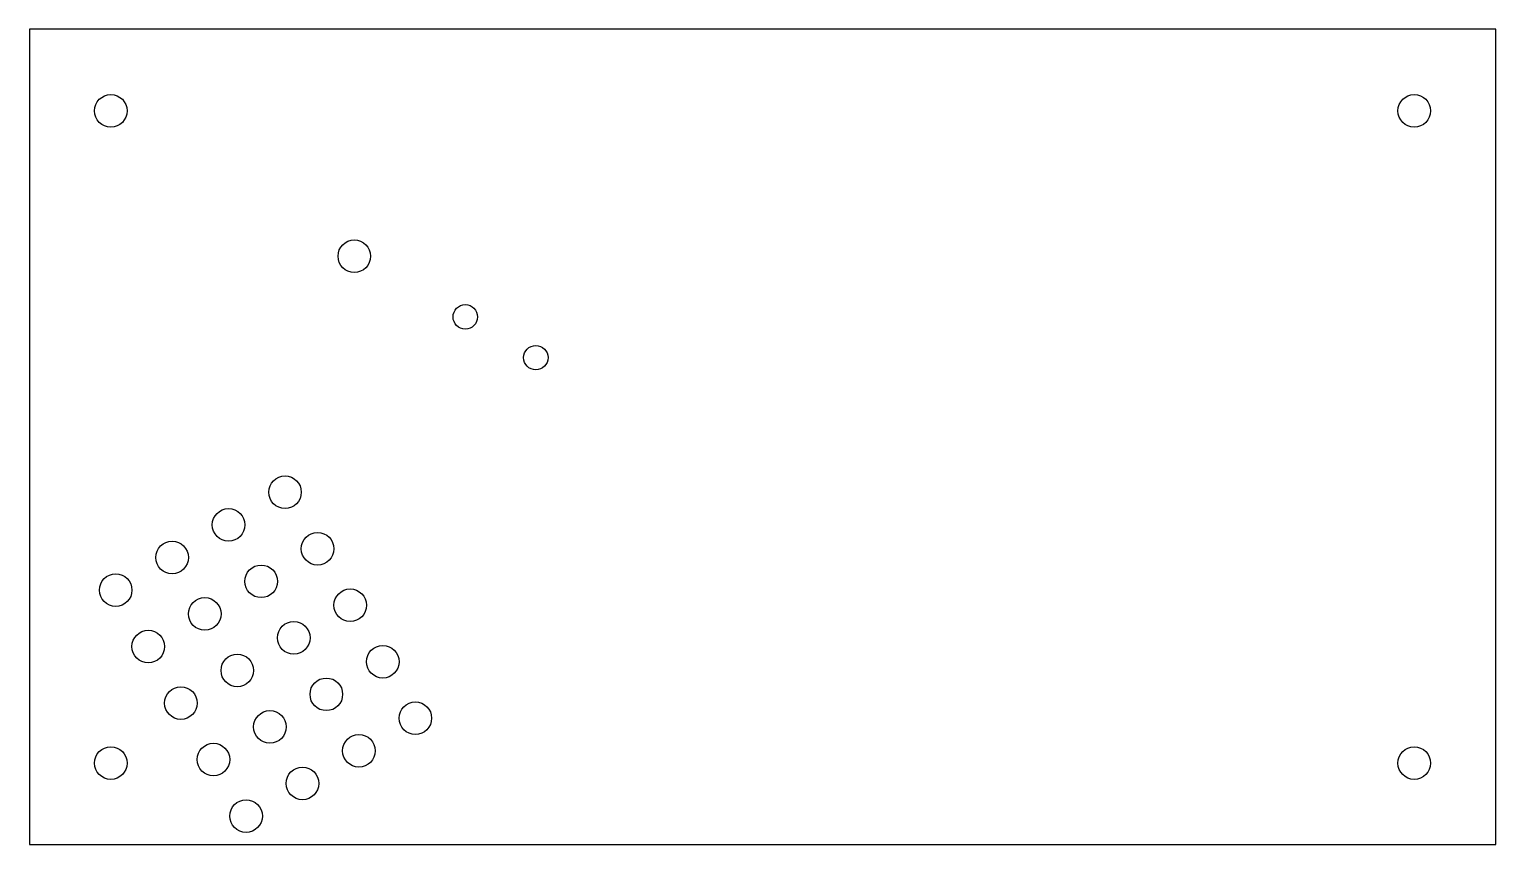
# Model space of a CAD drawing. Header units: millimetres. Extents: x 5997 to 6177, y 718 to 818.
import ezdxf

# ---------------------------------------------------------------- set-up
doc = ezdxf.new("R2010")
doc.units = ezdxf.units.MM

# ---------------------------------------------------------------- blocks, each defined once
blk = doc.blocks.new('*U7')
blk.add_circle((0, 0), 2)
blk = doc.blocks.new('*U9')
at = {"color": 0, "linetype": 'ByBlock', "lineweight": -2, "transparency": 16777216}
blk.add_blockref('*U7', (0, 0), dxfattribs=at)
blk = doc.blocks.new('*U5')
blk.add_blockref('*U9', (0, 0))
blk = doc.blocks.new('*U6')
at = {"color": 0, "linetype": 'ByBlock', "lineweight": -2, "transparency": 16777216}
for p in [(0, 80), (160, 80), (0, 0), (160, 0)]:
    blk.add_blockref('*U5', p, dxfattribs=at)
blk = doc.blocks.new('*U10')
blk.add_circle((0, 0), 2)
blk = doc.blocks.new('*U11')
at = {"color": 0, "linetype": 'ByBlock', "lineweight": -2, "transparency": 16777216}
for p in [(0, 24), (8, 24), (16, 24), (24, 24), (32, 24), (0, 16), (8, 16), (16, 16), (24, 16), (32, 16), (0, 8), (8, 8), (16, 8), (24, 8), (32, 8), (0, 0), (8, 0), (16, 0), (24, 0), (32, 0)]:
    blk.add_blockref('*U10', p, dxfattribs=at)

msp = doc.modelspace()

# ---------------------------------------------------------------- linework, layer by layer
msp.add_lwpolyline([(5997.14, 717.65), (6177.14, 717.65), (6177.14, 817.65), (5997.14, 817.65)], close=True)
for centre, radius in [((6037.03, 789.82), 2), ((6050.65, 782.38), 1.5), ((6059.31, 777.38), 1.5)]:
    msp.add_circle(centre, radius)

# ---------------------------------------------------------------- block references
msp.add_blockref('*U6', (6007.14, 727.65))
at = {"rotation": 300.0000000000001}
msp.add_blockref('*U11', (6007.74, 748.87), dxfattribs=at)

doc.saveas('drawing.dxf')
